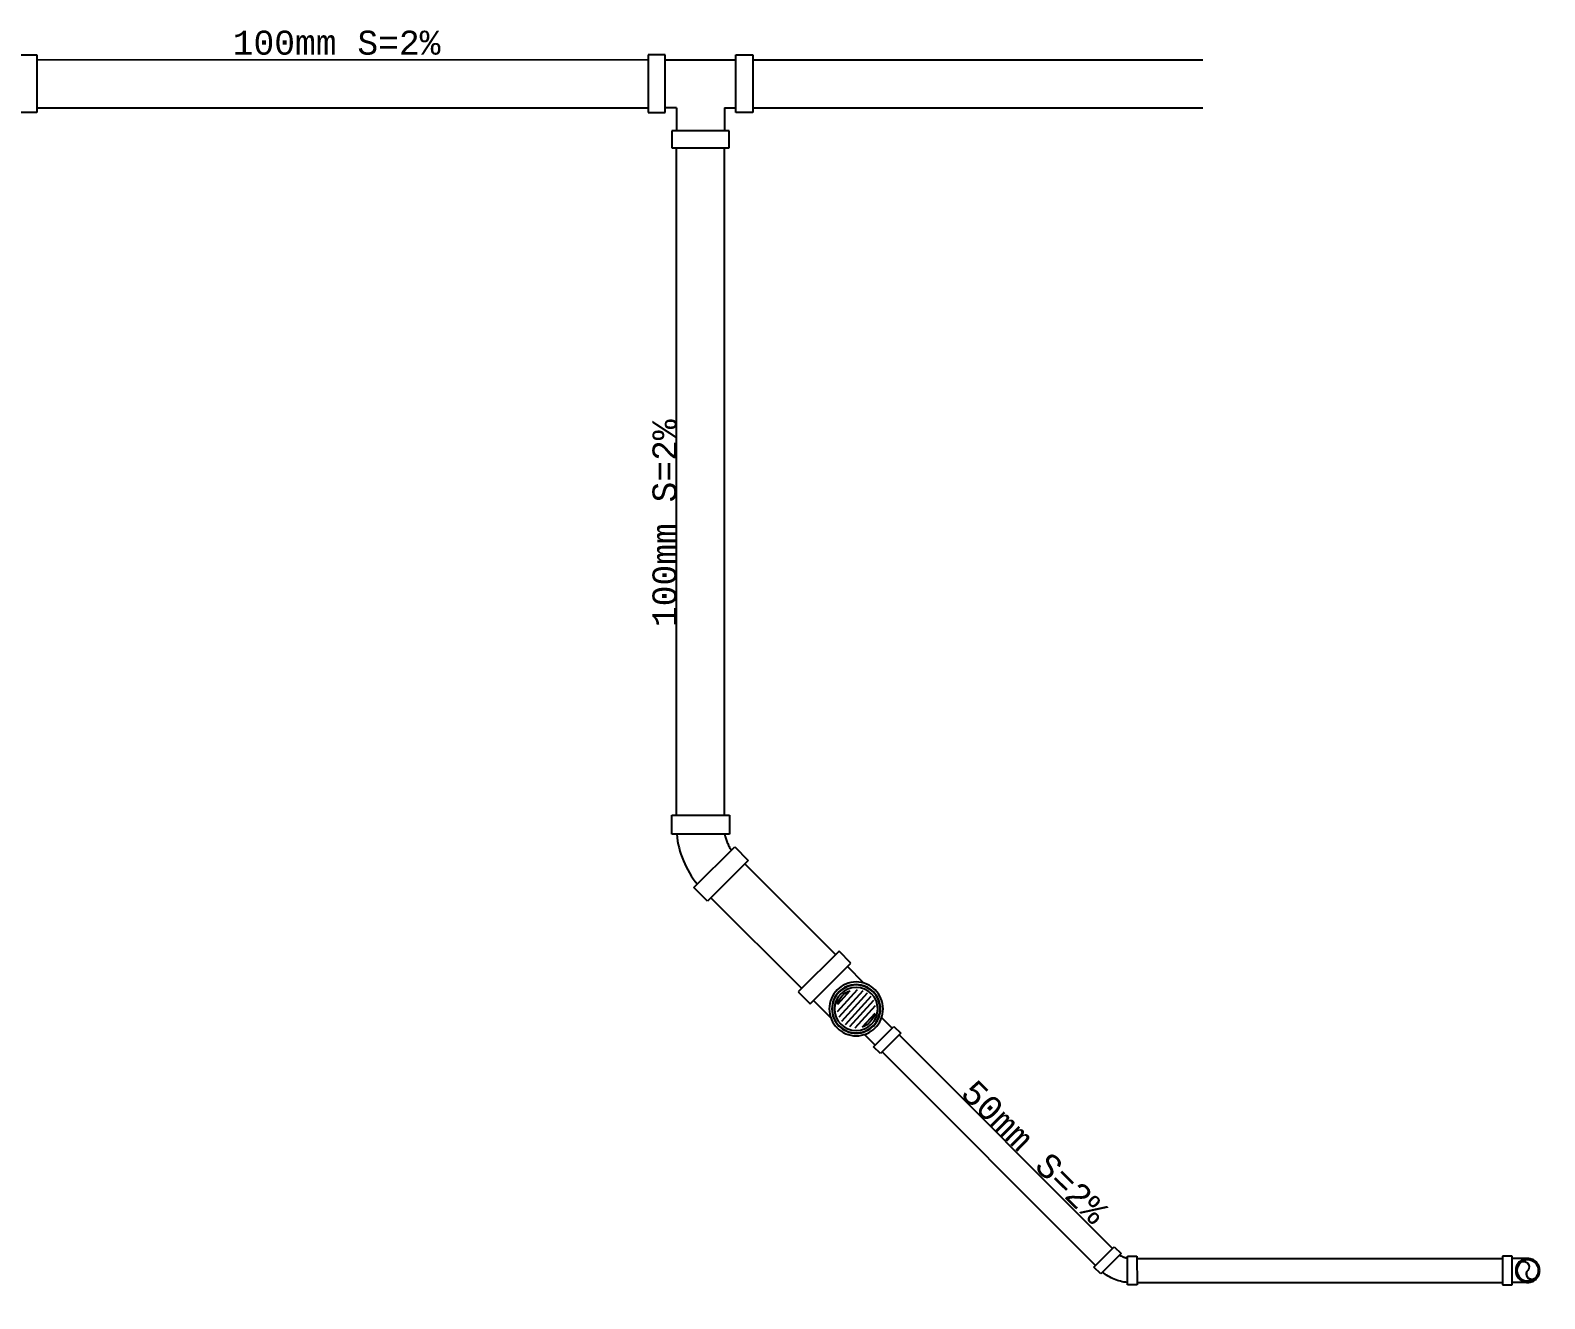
# Model space of a CAD drawing. Header units: millimetres. Extents: x 1309 to 1714, y 898 to 1242.
# Drawn here: x 1555.504 to 1558.659, y 1222.868 to 1225.51 of the extents above; entities that cross this region are included whole.
import ezdxf
from ezdxf.enums import TextEntityAlignment as Align

# ---------------------------------------------------------------- set-up
doc = ezdxf.new("R2010")
doc.units = ezdxf.units.MM
doc.linetypes.add('CENTER', pattern=[2, 1.25, -0.25, 0.25, -0.25])
for name, color, linetype in [('IH', 170, 'Continuous'), ('PUERTAS', 2, 'Continuous'), ('sanitario', 3, 'Continuous')]:
    doc.layers.add(name, color=color, linetype=linetype)
doc.layers.add('POZO PLUVIAL', color=181, linetype='Continuous', lineweight=30)
doc.styles.add('MONOTXT4', font='MONOTXT4.shx')

# ---------------------------------------------------------------- blocks, each defined once
blk = doc.blocks.new('coladera 100mm')
at = {"color": 7}
for p, q in [((149.8618, 499.9728), (149.858, 499.8935)), ((149.8618, 499.9728), (149.858, 499.8935)), ((149.8718, 499.9723), (149.868, 499.893)), ((149.8718, 499.9723), (149.868, 499.893)), ((149.8309, 499.9539), (149.829, 499.9152)), ((149.8309, 499.9539), (149.829, 499.9152)), ((149.8414, 499.9653), (149.8384, 499.9029)), ((149.8414, 499.9653), (149.8384, 499.9029)), ((149.8517, 499.9707), (149.8481, 499.8966)), ((149.8517, 499.9707), (149.8481, 499.8966)), ((149.8817, 499.9692), (149.8781, 499.8951)), ((149.8817, 499.9692), (149.8781, 499.8951)), ((149.8914, 499.9629), (149.8884, 499.9005)), ((149.8914, 499.9629), (149.8884, 499.9005)), ((149.9008, 499.9506), (149.8989, 499.9119)), ((149.9008, 499.9506), (149.8989, 499.9119))]:
    blk.add_line(p, q, dxfattribs=at)
at = {"linetype": 'CENTER'}
for points in [[(149.8917, 499.9824), (149.9399, 499.9826)], [(149.8889, 499.8824), (149.9404, 499.8826)]]:
    blk.add_lwpolyline(points, dxfattribs=at)
blk.add_lwpolyline([(149.9748, 499.9929), (149.9754, 499.8729), (149.9404, 499.8727), (149.9398, 499.9927)], close=True, dxfattribs=at)
for radius in [0.0561, 0.0506]:
    blk.add_circle((149.8649, 499.9331), radius, dxfattribs=at)
blk.add_circle((149.8649, 499.9329), 0.05)
at = {"color": 7}
for radius in [0.05, 0.045]:
    blk.add_circle((149.8649, 499.9329), radius, dxfattribs=at)
at = {"color": 9}
blk.add_circle((149.8649, 499.9329), 0.045, dxfattribs=at)
at = {"color": 7}
for start, end in [(148.2883, 206.1984), (148.2883, 206.1984), (328.2883, 26.1984), (328.2883, 26.1984)]:
    blk.add_arc((149.8649, 499.9329), 0.04, start, end, dxfattribs=at)
blk = doc.blocks.new('codo 45 50mm')
at = {"linetype": 'CENTER', "elevation": 0}
for points in [[(1456.1886, 1258.0518), (1456.2311, 1258.0941), (1456.217, 1258.1083), (1456.1745, 1258.0659)], [(1456.194, 1258.0186), (1456.254, 1258.0185), (1456.254, 1258.0385), (1456.194, 1258.0386)]]:
    blk.add_lwpolyline(points, close=True, dxfattribs=at)
at = {"linetype": 'CENTER'}
for radius, start, end in [(0.0982, 5.7446, 39.0556), (0.0487, 11.7391, 33.0591)]:
    blk.add_arc((1456.1513, 1258.0287), radius, start, end, dxfattribs=at)
blk = doc.blocks.new('codo 45 4 pulg')
at = {"linetype": 'CENTER'}
for points in [[(1462.54, 1253.0619), (1462.4201, 1253.0677), (1462.422, 1253.1076), (1462.5419, 1253.1019)], [(1462.5764, 1253.0056), (1462.4876, 1252.9249), (1462.4607, 1252.9545), (1462.5496, 1253.0352)]]:
    blk.add_lwpolyline(points, close=True, dxfattribs=at)
for radius, start, end in [(0.1964, 183.0889, 216.3998), (0.0975, 189.0853, 210.4054)]:
    blk.add_arc((1462.6262, 1253.0778), radius, start, end, dxfattribs=at)
blk = doc.blocks.new('tee 4 pulg der')
at = {"linetype": 'CENTER'}
for points in [[(1462.1392, 1253.8908), (1462.0192, 1253.8908), (1462.0192, 1253.9258), (1462.1392, 1253.9258)], [(1462.1775, 1253.7569), (1462.1775, 1253.8769), (1462.2125, 1253.8769), (1462.2125, 1253.7569)], [(1462.1392, 1253.7431), (1462.0192, 1253.7431), (1462.0192, 1253.7081), (1462.1392, 1253.7081)]]:
    blk.add_lwpolyline(points, close=True, dxfattribs=at)
for points in [[(1462.0292, 1253.8908), (1462.0292, 1253.7431)], [(1462.1292, 1253.8669), (1462.1292, 1253.8908)], [(1462.1292, 1253.8669), (1462.1775, 1253.8669)], [(1462.1292, 1253.7673), (1462.1292, 1253.7431)], [(1462.1292, 1253.7669), (1462.1775, 1253.7669)]]:
    blk.add_lwpolyline(points, dxfattribs=at)
blk = doc.blocks.new('codo')
at = {"linetype": 'CENTER'}
for points in [[(1495.9057, 1342.8755), (1495.9286, 1342.8984)], [(1495.941, 1342.8402), (1495.9639, 1342.8631)]]:
    blk.add_lwpolyline(points, dxfattribs=at)
blk.add_lwpolyline([(1495.925, 1342.902), (1495.9392, 1342.9161), (1495.9816, 1342.8737), (1495.9675, 1342.8595)], close=True, dxfattribs=at)
at = {"color": 2}
blk.add_lwpolyline([(1495.9217, 1342.8354, 1), (1495.9234, 1342.8579, -1)], format="xyb", close=True, dxfattribs=at)
at = {"linetype": 'CENTER'}
blk.add_circle((1495.9234, 1342.8579), 0.025, dxfattribs=at)
at = {"color": 2}
blk.add_arc((1495.9239, 1342.8691), 0.0113, 87.1572, 267.1572, dxfattribs=at)
at = {"layer": 'POZO PLUVIAL', "color": 2}
blk.add_circle((1495.9234, 1342.8579), 0.0226, dxfattribs=at)
at = {"layer": 'sanitario', "linetype": 'CENTER'}
blk.add_circle((1495.9234, 1342.8579), 0.0226, dxfattribs=at)

msp = doc.modelspace()

# ---------------------------------------------------------------- linework, layer by layer
at = {"layer": 'PUERTAS', "linetype": 'CENTER'}
msp.add_lwpolyline([(1557.30314, 1223.43483), (1557.31728, 1223.42069), (1557.27484, 1223.37827), (1557.2607, 1223.39241)], close=True, dxfattribs=at)
for points in [[(1557.27749, 1223.4534), (1557.2996, 1223.4313)], [(1557.242, 1223.41819), (1557.26424, 1223.39595)]]:
    msp.add_lwpolyline(points, dxfattribs=at)
at = {"layer": 'sanitario'}
for points in [[(1555.51751, 1225.44885), (1556.79133, 1225.4488)], [(1557.00896, 1225.44879), (1557.94674, 1225.44876)], [(1555.51751, 1225.34885), (1556.79133, 1225.3488)], [(1557.00895, 1225.34879), (1557.94674, 1225.34876)], [(1556.85004, 1223.87522), (1556.85013, 1225.26542)], [(1556.95005, 1223.87532), (1556.9501, 1225.26542)], [(1557.18166, 1223.58459), (1556.99261, 1223.77361)], [(1557.11096, 1223.51388), (1556.92188, 1223.70294)], [(1557.75847, 1222.97249), (1557.31376, 1223.41717)], [(1557.72312, 1222.93713), (1557.2784, 1223.38182)], [(1557.80927, 1222.95151), (1558.57085, 1222.95149)], [(1557.80932, 1222.90151), (1558.57086, 1222.90149)]]:
    msp.add_lwpolyline(points, dxfattribs=at)

# ---------------------------------------------------------------- block references
at = {"layer": 'PUERTAS', "xscale": -1, "rotation": 90}
for name, p in [('tee 4 pulg der', (2809.22565, 2687.47802)), ('tee 4 pulg der', (2810.71709, 2687.47796)), ('codo 45 50mm', (2815.82788, 2679.1505))]:
    msp.add_blockref(name, p, dxfattribs=at)
at = {"layer": 'PUERTAS', "rotation": 2.735837845931802}
msp.add_blockref('codo 45 4 pulg', (155.89778, -97.60729), dxfattribs=at)
at = {"layer": 'PUERTAS', "color": 1, "xscale": -1, "rotation": 315}
msp.add_blockref('coladera 100mm', (1309.68879, 763.99486), dxfattribs=at)
at = {"layer": 'sanitario', "xscale": -1, "rotation": 45}
msp.add_blockref('codo', (3565.94466, 1331.16018), dxfattribs=at)

# ---------------------------------------------------------------- texts
at = {"layer": 'IH', "color": 2, "style": 'MONOTXT4'}
for s, rotation, p in [('100mm S=2%%%', 359.99793, (1556.14216, 1225.48429)), ('100mm S=2%%%', 89.99411, (1556.82509, 1224.48317)), ('50mm S=2%%%', 315.55101, (1557.5956, 1223.17397))]:
    msp.add_text(s, height=0.05, rotation=rotation, dxfattribs=at).set_placement(p, align=Align.MIDDLE)

doc.saveas('drawing.dxf')
